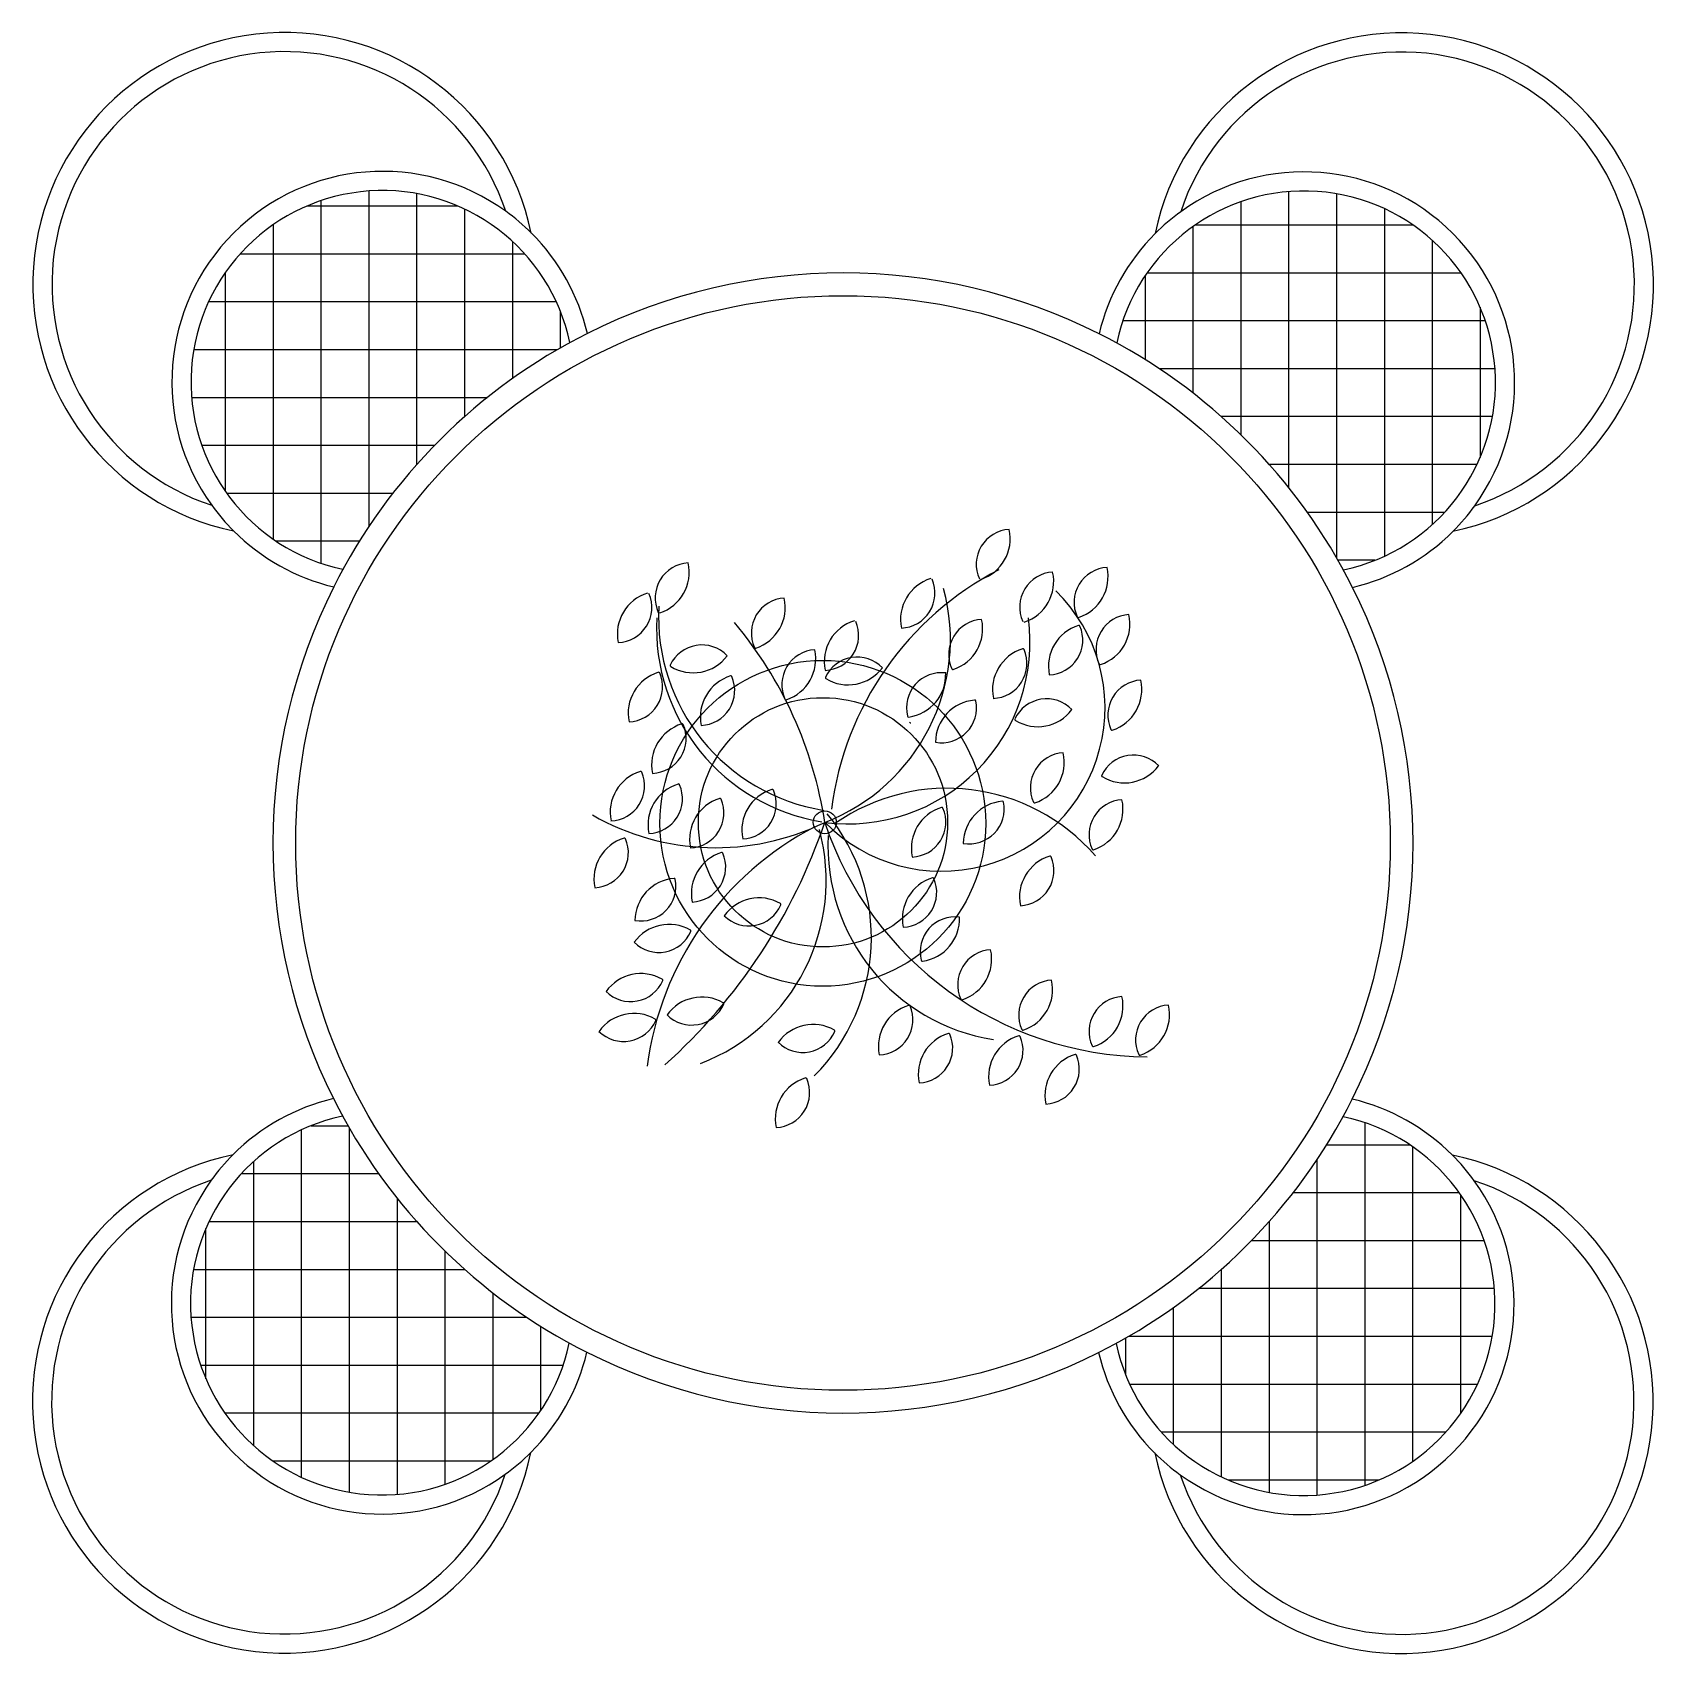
# Model space of a CAD drawing. Extents: x -0.85 to 0.85, y -0.85 to 0.85.
import ezdxf

# ---------------------------------------------------------------- set-up
doc = ezdxf.new("R2010")
doc.units = 0
doc.layers.get('0').update_dxf_attribs({"linetype": 'CONTINUOUS'})

msp = doc.modelspace()

# ---------------------------------------------------------------- linework, layer by layer
at = {"color": 0}
for p, q in [((-0.4954, 0.6811), (-0.4954, 0.3306)), ((-0.4454, 0.6784), (-0.4454, 0.3954)), ((0.4655, 0.6805), (0.4655, 0.3714)), ((0.5155, 0.6782), (0.5155, 0.2981)), ((-0.5596, 0.6655), (-0.4026, 0.6655)), ((-0.5454, 0.671), (-0.5454, 0.2922)), ((-0.3954, 0.6623), (-0.3954, 0.4454)), ((0.4155, 0.6699), (0.4155, 0.4266)), ((0.5655, 0.6626), (0.5655, 0.2996)), ((-0.5954, 0.6457), (-0.5954, 0.3174)), ((0.3655, 0.644), (0.3655, 0.4702)), ((0.5957, 0.6454), (0.3675, 0.6454)), ((-0.3454, 0.6285), (-0.3454, 0.4852)), ((0.6155, 0.6296), (0.6155, 0.3326)), ((-0.6296, 0.6155), (-0.3326, 0.6155)), ((-0.6454, 0.5957), (-0.6454, 0.3675)), ((0.6457, 0.5954), (0.3174, 0.5954)), ((0.3155, 0.5926), (0.3155, 0.5051)), ((-0.6626, 0.5655), (-0.2996, 0.5655)), ((0.6655, 0.5596), (0.6655, 0.4026)), ((-0.2954, 0.5557), (-0.2954, 0.5171)), ((0.671, 0.5454), (0.2922, 0.5454)), ((-0.6782, 0.5155), (-0.2981, 0.5155)), ((0.6811, 0.4954), (0.3306, 0.4954)), ((-0.6805, 0.4655), (-0.3714, 0.4655)), ((0.6784, 0.4454), (0.3954, 0.4454)), ((-0.6699, 0.4155), (-0.4266, 0.4155)), ((0.6623, 0.3954), (0.4454, 0.3954)), ((-0.644, 0.3655), (-0.4702, 0.3655)), ((0.6285, 0.3454), (0.4852, 0.3454)), ((-0.5926, 0.3155), (-0.5051, 0.3155)), ((0.5557, 0.2954), (0.5171, 0.2954)), ((-0.5655, -0.6626), (-0.5655, -0.2996)), ((-0.5557, -0.2954), (-0.5171, -0.2954)), ((-0.5155, -0.6782), (-0.5155, -0.2981)), ((0.5454, -0.671), (0.5454, -0.2922)), ((0.5926, -0.3155), (0.5051, -0.3155)), ((0.5954, -0.6457), (0.5954, -0.3174)), ((-0.6155, -0.6296), (-0.6155, -0.3326)), ((0.4954, -0.6811), (0.4954, -0.3306)), ((-0.6285, -0.3454), (-0.4852, -0.3454)), ((-0.4655, -0.6805), (-0.4655, -0.3714)), ((0.644, -0.3655), (0.4702, -0.3655)), ((0.6454, -0.5957), (0.6454, -0.3675)), ((-0.6655, -0.5596), (-0.6655, -0.4026)), ((-0.6623, -0.3954), (-0.4454, -0.3954)), ((0.4454, -0.6784), (0.4454, -0.3954)), ((0.6699, -0.4155), (0.4266, -0.4155)), ((-0.4155, -0.6699), (-0.4155, -0.4266)), ((-0.6784, -0.4454), (-0.3954, -0.4454)), ((0.3954, -0.6623), (0.3954, -0.4454)), ((-0.3655, -0.644), (-0.3655, -0.4702)), ((0.6805, -0.4655), (0.3714, -0.4655)), ((0.3454, -0.6285), (0.3454, -0.4852)), ((-0.6811, -0.4954), (-0.3306, -0.4954)), ((-0.3155, -0.5926), (-0.3155, -0.5051)), ((0.2954, -0.5557), (0.2954, -0.5171)), ((0.6782, -0.5155), (0.2981, -0.5155)), ((-0.671, -0.5454), (-0.2922, -0.5454)), ((0.6626, -0.5655), (0.2996, -0.5655)), ((-0.6457, -0.5954), (-0.3174, -0.5954)), ((0.6296, -0.6155), (0.3326, -0.6155)), ((-0.5957, -0.6454), (-0.3675, -0.6454)), ((0.5596, -0.6655), (0.4026, -0.6655))]:
    msp.add_line(p, q, dxfattribs=at)
for centre, radius in [((0, 0), 0.5717), ((-0.0211, 0.0205), 0.1702), ((-0.0211, 0.0205), 0.1702), ((-0.0209, 0.0216), 0.1302), ((-0.0209, 0.0216), 0.1302), ((-0.019, 0.0216), 0.012), ((-0.019, 0.0216), 0.012)]:
    msp.add_circle(centre, radius, dxfattribs=at)
for centre, radius, start, end in [((-0.5832, 0.5836), 0.2631, 11.734, 258.266), ((0.5836, 0.5832), 0.2631, 281.734, 168.266), ((-0.5832, 0.5836), 0.2431, 18.2963, 251.7037), ((0.5836, 0.5832), 0.2431, 288.2963, 161.7037), ((-0.4811, 0.4816), 0.22, 54.1741, 215.8259), ((0.4816, 0.4811), 0.22, 324.1741, 125.8259), ((-0.4811, 0.4816), 0.2, 11.8653, 258.0765), ((0.4816, 0.4811), 0.2, 281.8653, 168.0765), ((-0.4811, 0.4816), 0.22, 45, 54.1741), ((0.4816, 0.4811), 0.22, 125.8259, 135), ((-0.4811, 0.4816), 0.22, 13.3313, 45), ((0.4816, 0.4811), 0.22, 135, 166.6106), ((0, 0), 0.5955, 63.3017, 116.6401), ((0, 0), 0.5955, 116.6401, 153.3017), ((0, 0), 0.5955, 26.6401, 63.3017), ((-0.4811, 0.4816), 0.22, 215.8259, 225), ((0.4816, 0.4811), 0.22, 315, 324.1741), ((-0.4811, 0.4816), 0.22, 225, 256.6106), ((0.1758, 0.2911), 0.0366, 93.3806, 204.4039), ((0.13, 0.3178), 0.0447, 288.1787, 12.6121), ((0.4816, 0.4811), 0.22, 283.3313, 315), ((-0.1596, 0.256), 0.0366, 93.3806, 204.4039), ((-0.2054, 0.2828), 0.0447, 288.1787, 12.6121), ((0.278, 0.2514), 0.0366, 93.3806, 204.4039), ((0.2322, 0.2781), 0.0447, 288.1787, 12.6121), ((0.3137, -0.0063), 0.3284, 117.331, 172.7136), ((0.1048, 0.2335), 0.0447, 107.1376, 191.571), ((0.0595, 0.2611), 0.0366, 272.3395, 23.3629), ((0.2212, 0.2465), 0.0366, 93.3806, 204.4039), ((0.1754, 0.2733), 0.0447, 288.1787, 12.6121), ((0, 0), 0.5955, 153.3017, 206.6401), ((-0.191, 0.2184), 0.0447, 107.1376, 191.571), ((-0.2363, 0.246), 0.0366, 272.3395, 23.3629), ((-0.0592, 0.2193), 0.0366, 93.3806, 204.4039), ((-0.105, 0.246), 0.0447, 288.1787, 12.6121), ((-0.0926, 0.2127), 0.2048, 291.0544, 15.0874), ((0.1029, 0.1413), 0.1708, 224.4793, 45.6994), ((0, 0), 0.5955, 333.3017, 26.6401), ((0.0121, 0.2364), 0.2048, 176.9672, 261.0002), ((0.3009, 0.2021), 0.0366, 93.3806, 204.4039), ((0.2551, 0.2289), 0.0447, 288.1787, 12.6121), ((0.01, 0.2245), 0.2048, 176.9672, 261.0002), ((-0.4391, -0.0427), 0.425, 8.699, 39.9955), ((0.0251, 0.1894), 0.0447, 107.1376, 191.571), ((0.0054, 0.2099), 0.1899, 262.5928, 7.614), ((-0.0202, 0.2169), 0.0366, 272.3395, 23.3629), ((0.147, 0.1971), 0.0366, 93.3806, 204.4039), ((0.1012, 0.2238), 0.0447, 288.1787, 12.6121), ((0.2593, 0.1845), 0.0447, 107.1376, 191.571), ((0.2139, 0.2121), 0.0366, 272.3395, 23.3629), ((0.2464, 0.2262), 0.00119, 23.3629, 107.1376), ((-0.1474, 0.1703), 0.0366, 43.8385, 154.8618), ((-0.0914, 0.2047), 0.00119, 204.4039, 288.1787), ((-0.1567, 0.2225), 0.0447, 238.6366, 323.07), ((-0.0273, 0.1654), 0.0366, 93.3806, 204.4039), ((-0.0732, 0.1922), 0.0447, 288.1787, 12.6121), ((0.0148, 0.1576), 0.0366, 43.8385, 154.8618), ((0.2009, 0.1601), 0.0447, 107.1376, 191.571), ((0.1555, 0.1876), 0.0366, 272.3395, 23.3629), ((0.188, 0.2017), 0.00119, 23.3629, 107.1376), ((0.2687, 0.1875), 0.00119, 204.4039, 288.1787), ((-0.1797, 0.1356), 0.0447, 107.1376, 191.571), ((-0.225, 0.1632), 0.0366, 272.3395, 23.3629), ((-0.1925, 0.1772), 0.00119, 23.3629, 107.1376), ((-0.1794, 0.1854), 0.00119, 154.8618, 238.6366), ((-0.1043, 0.1318), 0.0447, 107.1376, 191.571), ((-0.1497, 0.1594), 0.0366, 272.3395, 23.3629), ((-0.1172, 0.1734), 0.00119, 23.3629, 107.1376), ((-0.0172, 0.1727), 0.00119, 154.8618, 238.6366), ((0.0054, 0.2099), 0.0447, 238.6366, 323.07), ((0.1029, 0.1413), 0.0366, 82.9891, 194.0125), ((0.0626, 0.1759), 0.0447, 277.7872, 2.2207), ((0.1148, 0.1824), 0.00119, 204.4039, 288.1787), ((0.3132, 0.1336), 0.0366, 93.3806, 204.4039), ((0.2674, 0.1603), 0.0447, 288.1787, 12.6121), ((-0.0596, 0.1508), 0.00119, 204.4039, 288.1787), ((0.1413, 0.1047), 0.0447, 94.8883, 179.3217), ((0.1029, 0.1413), 0.0366, 260.0902, 11.1135), ((0.1376, 0.1481), 0.00119, 11.1135, 94.8883), ((0.2127, 0.114), 0.0366, 43.8385, 154.8618), ((0.2034, 0.1662), 0.0447, 238.6366, 323.07), ((-0.1552, 0.0817), 0.0447, 107.1376, 191.571), ((-0.2005, 0.1093), 0.0366, 272.3395, 23.3629), ((-0.168, 0.1233), 0.00119, 23.3629, 107.1376), ((0.0685, 0.1327), 0.00119, 194.0125, 277.7872), ((0.0706, 0.1267), 0.00119, 204.4039, 288.1787), ((0.1807, 0.129), 0.00119, 154.8618, 238.6366), ((0.2809, 0.119), 0.00119, 204.4039, 288.1787), ((0.2323, 0.0577), 0.0366, 93.3806, 204.4039), ((0.1865, 0.0844), 0.0447, 288.1787, 12.6121), ((0.3034, 0.0552), 0.0366, 43.8385, 154.8618), ((-0.1985, 0.032), 0.0447, 107.1376, 191.571), ((-0.2439, 0.0596), 0.0366, 272.3395, 23.3629), ((-0.2114, 0.0736), 0.00119, 23.3629, 107.1376), ((0.2713, 0.0703), 0.00119, 154.8618, 238.6366), ((0.294, 0.1075), 0.0447, 238.6366, 323.07), ((-0.159, 0.0188), 0.0447, 107.1376, 191.571), ((-0.2043, 0.0464), 0.0366, 272.3395, 23.3629), ((-0.1718, 0.0605), 0.00119, 23.3629, 107.1376), ((-0.061, 0.0132), 0.0447, 107.1376, 191.571), ((-0.1063, 0.0408), 0.0366, 272.3395, 23.3629), ((-0.0738, 0.0548), 0.00119, 23.3629, 107.1376), ((0.1089, -0.1476), 0.2048, 40.9195, 124.9525), ((-0.1156, 0.0038), 0.0447, 107.1376, 191.571), ((-0.161, 0.0314), 0.0366, 272.3395, 23.3629), ((-0.1285, 0.0454), 0.00119, 23.3629, 107.1376), ((0.1161, -0.0056), 0.0447, 107.1376, 191.571), ((0.0708, 0.0219), 0.0366, 272.3395, 23.3629), ((0.1033, 0.036), 0.00119, 23.3629, 107.1376), ((0.1703, -0.0009), 0.0447, 94.8883, 179.3217), ((0.1319, 0.0357), 0.0366, 260.0902, 11.1135), ((0.1666, 0.0425), 0.00119, 11.1135, 94.8883), ((0.2001, 0.0431), 0.00119, 204.4039, 288.1787), ((0.2936, 0.0087), 0.0366, 93.3806, 204.4039), ((0.2478, 0.0355), 0.0447, 288.1787, 12.6121), ((-0.1332, 0.2542), 0.2591, 240.2296, 296.1341), ((-0.5884, 0.2152), 0.6014, 311.9854, 341.223), ((-0.1752, -0.0988), 0.2048, 315.1303, 39.1633), ((0.3217, 0.136), 0.3595, 198.5602, 269.3964), ((-0.2155, -0.0376), 0.0447, 107.1376, 191.571), ((-0.2608, -0.0101), 0.0366, 272.3395, 23.3629), ((-0.2283, 0.004), 0.00119, 23.3629, 107.1376), ((0.1213, -0.2749), 0.3284, 117.331, 172.7136), ((-0.2224, -0.0392), 0.2048, 291.0544, 15.0874), ((0.1891, -0.0031), 0.2048, 176.9672, 261.0002), ((-0.1137, -0.0527), 0.0447, 107.1376, 191.571), ((-0.1591, -0.0251), 0.0366, 272.3395, 23.3629), ((-0.1266, -0.0111), 0.00119, 23.3629, 107.1376), ((0.2291, -0.0565), 0.0447, 107.1376, 191.571), ((0.1838, -0.0289), 0.0366, 272.3395, 23.3629), ((0.2163, -0.0149), 0.00119, 23.3629, 107.1376), ((0.2613, -0.0059), 0.00119, 204.4039, 288.1787), ((-0.1727, -0.0815), 0.0447, 94.8883, 179.3217), ((-0.2111, -0.0449), 0.0366, 260.0902, 11.1135), ((-0.1764, -0.0381), 0.00119, 11.1135, 94.8883), ((0.1067, -0.0791), 0.0447, 107.1376, 191.571), ((0.0613, -0.0515), 0.0366, 272.3395, 23.3629), ((0.0938, -0.0375), 0.00119, 23.3629, 107.1376), ((-0.0877, -0.102), 0.0447, 60.1046, 144.538), ((-0.0984, -0.05), 0.0366, 225.3065, 336.3299), ((-0.066, -0.0642), 0.00119, 336.3299, 60.1046), ((0.1172, -0.1137), 0.0366, 82.9891, 194.0125), ((0.077, -0.0791), 0.0447, 277.7872, 2.2207), ((-0.1817, -0.1297), 0.0447, 60.1046, 144.538), ((-0.1924, -0.0777), 0.0366, 225.3065, 336.3299), ((-0.16, -0.0919), 0.00119, 336.3299, 60.1046), ((0.1564, -0.148), 0.0366, 93.3806, 204.4039), ((0.1106, -0.1212), 0.0447, 288.1787, 12.6121), ((0.0829, -0.1223), 0.00119, 194.0125, 277.7872), ((-0.2111, -0.1811), 0.0447, 60.1046, 144.538), ((-0.2218, -0.1291), 0.0366, 225.3065, 336.3299), ((-0.1894, -0.1433), 0.00119, 336.3299, 60.1046), ((0.2201, -0.1798), 0.0366, 93.3806, 204.4039), ((0.1743, -0.153), 0.0447, 288.1787, 12.6121), ((-0.1474, -0.2056), 0.0447, 60.1046, 144.538), ((-0.1581, -0.1536), 0.0366, 225.3065, 336.3299), ((-0.1257, -0.1678), 0.00119, 336.3299, 60.1046), ((0.1242, -0.1626), 0.00119, 204.4039, 288.1787), ((0.2936, -0.1969), 0.0366, 93.3806, 204.4039), ((0.2478, -0.1702), 0.0447, 288.1787, 12.6121), ((-0.2184, -0.2227), 0.0447, 60.1046, 144.538), ((-0.2292, -0.1708), 0.0366, 225.3065, 336.3299), ((-0.1967, -0.185), 0.00119, 336.3299, 60.1046), ((0.0817, -0.2123), 0.0447, 107.1376, 191.571), ((0.0364, -0.1847), 0.0366, 272.3395, 23.3629), ((0.0689, -0.1707), 0.00119, 23.3629, 107.1376), ((0.3422, -0.2059), 0.0366, 93.3806, 204.4039), ((0.2964, -0.1792), 0.0447, 288.1787, 12.6121), ((-0.0313, -0.2342), 0.0447, 60.1046, 144.538), ((-0.042, -0.1822), 0.0366, 225.3065, 336.3299), ((-0.0096, -0.1965), 0.00119, 336.3299, 60.1046), ((0.1233, -0.2417), 0.0447, 107.1376, 191.571), ((0.078, -0.2141), 0.0366, 272.3395, 23.3629), ((0.1105, -0.2), 0.00119, 23.3629, 107.1376), ((0.1968, -0.2441), 0.0447, 107.1376, 191.571), ((0.1515, -0.2165), 0.0366, 272.3395, 23.3629), ((0.184, -0.2025), 0.00119, 23.3629, 107.1376), ((0.1879, -0.1944), 0.00119, 204.4039, 288.1787), ((0.2613, -0.2116), 0.00119, 204.4039, 288.1787), ((0.2556, -0.2637), 0.0447, 107.1376, 191.571), ((0.2103, -0.2361), 0.0366, 272.3395, 23.3629), ((0.2428, -0.2221), 0.00119, 23.3629, 107.1376), ((0.31, -0.2205), 0.00119, 204.4039, 288.1787), ((-0.0261, -0.2882), 0.0447, 107.1376, 191.571), ((-0.0714, -0.2606), 0.0366, 272.3395, 23.3629), ((-0.0389, -0.2466), 0.00119, 23.3629, 107.1376), ((-0.4816, -0.4811), 0.22, 103.3313, 135), ((0, 0), 0.5955, 206.6401, 243.3017), ((0, 0), 0.5955, 296.6401, 333.3017), ((0.4811, -0.4816), 0.22, 45, 76.6106), ((-0.4816, -0.4811), 0.2, 101.8653, 348.0765), ((0.4811, -0.4816), 0.2, 191.8653, 78.0765), ((-0.5836, -0.5832), 0.2631, 101.734, 348.266), ((-0.4816, -0.4811), 0.22, 135, 144.1741), ((0.5832, -0.5836), 0.2631, 191.734, 78.266), ((0.4811, -0.4816), 0.22, 35.8259, 45), ((-0.5836, -0.5832), 0.2431, 108.2963, 341.7037), ((-0.4816, -0.4811), 0.22, 144.1741, 305.8259), ((0.5832, -0.5836), 0.2431, 198.2963, 71.7037), ((0.4811, -0.4816), 0.22, 234.1741, 35.8259), ((-0.4816, -0.4811), 0.22, 315, 346.6106), ((0, 0), 0.5955, 243.3017, 296.6401), ((0.4811, -0.4816), 0.22, 193.3313, 225), ((-0.4816, -0.4811), 0.22, 305.8259, 315), ((0.4811, -0.4816), 0.22, 225, 234.1741)]:
    msp.add_arc(centre, radius, start, end, dxfattribs=at)

doc.saveas('drawing.dxf')
